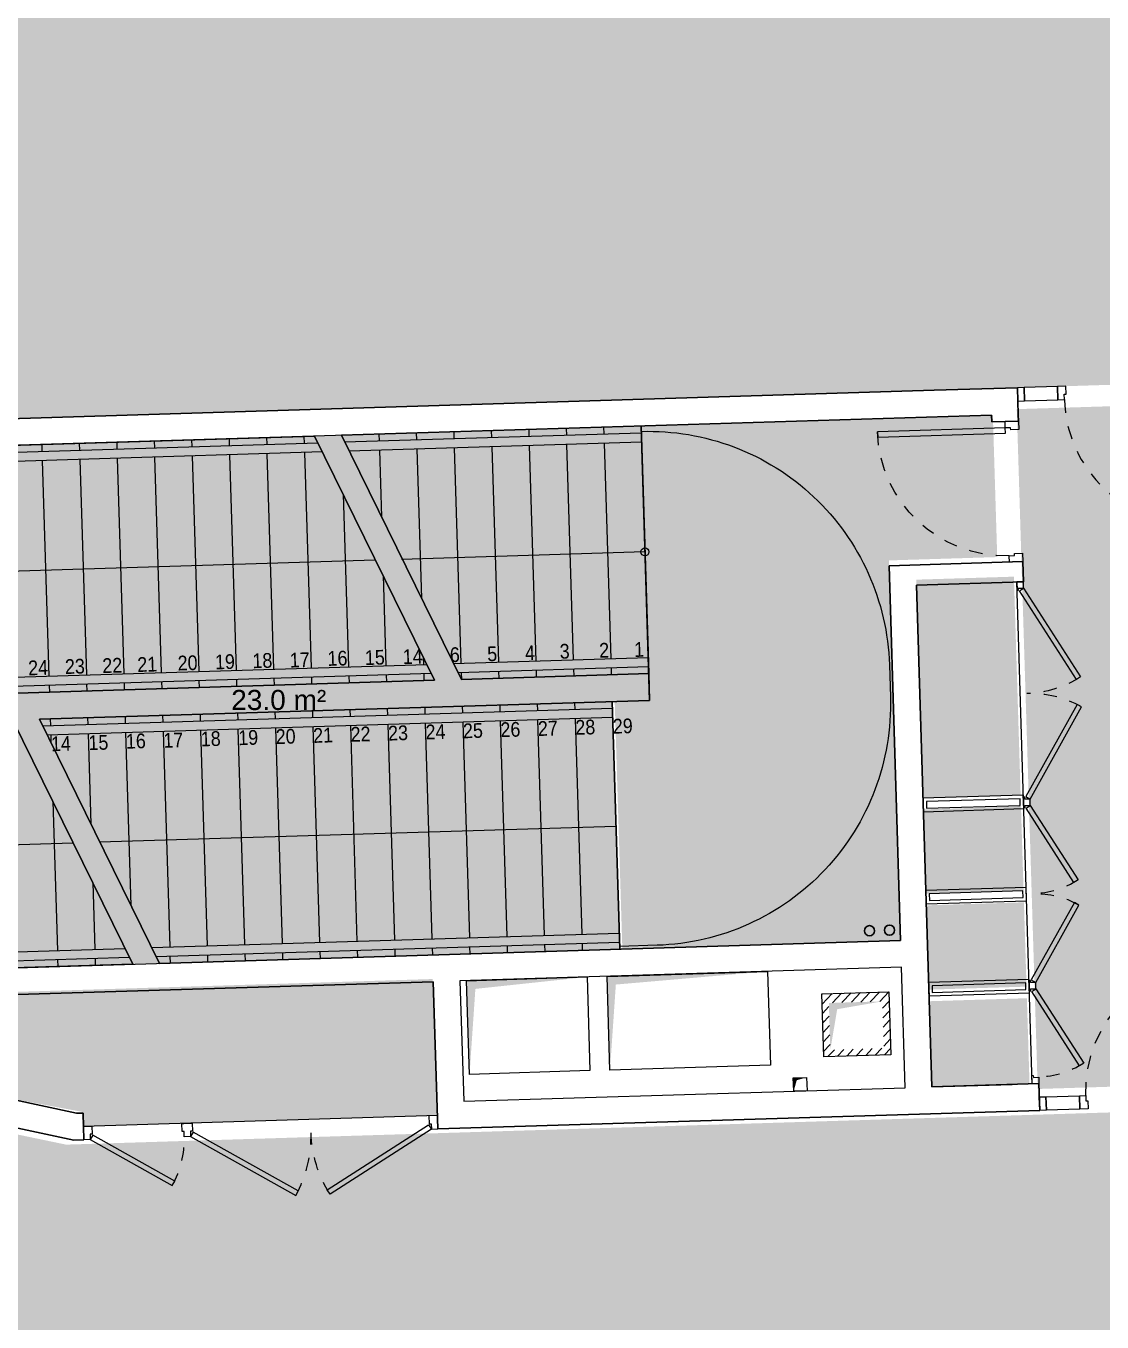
# Model space of a CAD drawing. Header units: metres. Extents: x 603172.4 to 603269.3, y 133210.7 to 133267.1.
# Drawn here: x 603207.98 to 603216.02, y 133249.71 to 133259.39 of the extents above; entities that cross this region are included whole.
import ezdxf
from ezdxf.enums import TextEntityAlignment as Align

# ---------------------------------------------------------------- set-up
doc = ezdxf.new("R2010")
doc.units = ezdxf.units.M
doc.linetypes.add('DGN Style 2', pattern=[0.1, 0.06, -0.04])
doc.layers.add('GEX_BAT_Archi', color=251, linetype='Continuous')
doc.layers.add('GEX_EDS_sdp_2-tremie_su', color=7, linetype='Continuous')
for name, color, linetype, true_color in [('GEX_EDS_sdp_2-tremie', 7, 'Continuous', 0xffff7f), ('GEX_EDS_su_bureau', 7, 'Continuous', 0xffdf7f), ('GEX_EDS_su_circ_gene', 7, 'Continuous', 0x33cc00), ('GEX_EDS_su_ltp', 7, 'Continuous', 0x7e87d7)]:
    doc.layers.add(name, color=color, linetype=linetype, true_color=true_color)
doc.styles.add('Style-isocp', font='isocp.shx')
doc.styles.add('SURF', font='swissl.ttf')

# ---------------------------------------------------------------- blocks, each defined once
blk = doc.blocks.new('CBP_SHG_POR_90')
at = {"layer": 'GEX_BAT_Archi', "extrusion": (0, 0, -1), "flags": 128}
for points in [[(-0.0475, 0.05), (-0.0475, 1.005), (-0.0875, 1.005), (-0.0875, 0.05), (-0.0475, 0.05)], [(-0.0625, 0.01), (-0.0475, 0.01), (-0.0475, 0.05), (0, 0.05), (0, -0.05), (-0.0625, -0.05), (-0.0625, 0.01)], [(-1.0025, 0.05), (-1.0025, 0.01), (-0.9875, 0.01), (-0.9875, -0.05), (-1.05, -0.05), (-1.05, 0.05), (-1.0025, 0.05)]]:
    blk.add_lwpolyline(points, close=True, dxfattribs=at)
at = {"layer": 'GEX_BAT_Archi', "linetype": 'DGN Style 2'}
blk.add_arc((0.0475, 0.05), 0.955, 0, 90, dxfattribs=at)
blk = doc.blocks.new('CBP_SHG_POR_90_1')
at = {"layer": 'GEX_BAT_Archi', "extrusion": (0, 0, -1), "flags": 128}
for points in [[(-0.0475, 0.05), (-0.0475, 1.005), (-0.0875, 1.005), (-0.0875, 0.05), (-0.0475, 0.05)], [(-0.0625, 0.01), (-0.0475, 0.01), (-0.0475, 0.05), (0, 0.05), (0, -0.05), (-0.0625, -0.05), (-0.0625, 0.01)], [(-1.0025, 0.05), (-1.0025, 0.01), (-0.9875, 0.01), (-0.9875, -0.05), (-1.05, -0.05), (-1.05, 0.05), (-1.0025, 0.05)]]:
    blk.add_lwpolyline(points, close=True, dxfattribs=at)
at = {"layer": 'GEX_BAT_Archi', "linetype": 'DGN Style 2'}
blk.add_arc((0.0475, 0.05), 0.955, 0, 90, dxfattribs=at)

msp = doc.modelspace()

# ---------------------------------------------------------------- hatches: boundary and pattern name
at = {"layer": 'GEX_BAT_Archi'}
h = msp.add_hatch(dxfattribs=at)
h.set_pattern_fill('HATCH', color=256, style=0, pattern_type=2)
h.set_pattern_definition([(46.765, (603214.202145, 133251.79218), (-0.0364276, 0.0342495), [])])
h.paths.add_polyline_path([(603213.9441, 133251.6952), (603214.4439, 133251.7106), (603214.4294, 133252.1805), (603213.9297, 133252.1651)])
h.paths.add_polyline_path([(603213.9926, 133251.7467), (603213.9818, 133252.0965), (603214.3816, 133252.1089), (603214.3924, 133251.759)], flags=16)
msp.add_hatch(color=256, dxfattribs=at).paths.add_polyline_path([(603213.9926, 133251.7467), (603213.9818, 133252.0965), (603214.3816, 133252.1089), (603214.0442, 133252.0502)])
at = {"layer": 'GEX_EDS_sdp_2-tremie'}
msp.add_hatch(color=256, dxfattribs=at).paths.add_polyline_path([(603212.4187, 133252.4987), (603212.3617, 133254.3479), (603212.6415, 133254.3565), (603212.5784, 133256.4055), (603206.7012, 133256.2244), (603206.7582, 133254.3753), (603206.4783, 133254.3666), (603206.5415, 133252.3176)])
at = {"layer": 'GEX_EDS_su_bureau'}
h = msp.add_hatch(color=256, dxfattribs=at)
h.dxf.hatch_style = 1
h.paths.add_polyline_path([(603204.0927, 133266.1988), (603204.0841, 133266.4786), (603200.7057, 133266.3745), (603200.7143, 133266.0946), (603200.0446, 133266.074), (603200.036, 133266.3539), (603196.6576, 133266.2498), (603196.6662, 133265.9699), (603195.9965, 133265.9493), (603195.9879, 133266.2291), (603192.6095, 133266.125), (603192.6182, 133265.8451), (603191.9485, 133265.8245), (603191.9398, 133266.1044), (603188.5615, 133266.0003), (603188.5701, 133265.7204), (603187.9004, 133265.6997), (603187.8918, 133265.9796), (603184.5134, 133265.8755), (603184.522, 133265.5956), (603183.8423, 133265.5747), (603183.8337, 133265.8546), (603180.4653, 133265.7507), (603180.4739, 133265.4709), (603179.7942, 133265.4499), (603179.7856, 133265.7298), (603177.5664, 133265.6614), (603177.6272, 133263.6873), (603177.9071, 133263.696), (603177.928, 133263.0163), (603177.6482, 133263.0077), (603177.7523, 133259.6293), (603178.0322, 133259.6379), (603178.0531, 133258.9582), (603177.7732, 133258.9496), (603177.8771, 133255.5812), (603178.1569, 133255.5898), (603178.1779, 133254.9101), (603177.898, 133254.9015), (603178.0018, 133251.5331), (603178.2817, 133251.5417), (603178.3023, 133250.8721), (603178.0224, 133250.8634), (603178.1266, 133247.485), (603178.4064, 133247.4937), (603178.4274, 133246.814), (603178.1475, 133246.8054), (603178.2513, 133243.437), (603178.5312, 133243.4456), (603178.5521, 133242.7659), (603178.2723, 133242.7573), (603178.3761, 133239.3889), (603178.6559, 133239.3975), (603178.6769, 133238.7178), (603178.397, 133238.7092), (603178.5008, 133235.3408), (603178.7807, 133235.3494), (603178.8016, 133234.6698), (603178.5218, 133234.6611), (603178.6256, 133231.2927), (603178.9054, 133231.3014), (603178.9261, 133230.6317), (603178.6462, 133230.623), (603178.6678, 133229.9234), (603178.9376, 133229.9317), (603178.9333, 133230.0716), (603183.2713, 133230.2053), (603183.2355, 133231.3648), (603190.1623, 133231.5782), (603190.1777, 133231.0785), (603190.9873, 133231.1034), (603191.0076, 133230.4437), (603194.356, 133230.5469), (603194.3491, 133230.4271), (603194.6, 133230.4349), (603194.6392, 133231.1094), (603194.3597, 133231.1257), (603194.3985, 133231.7946), (603194.6781, 133231.7783), (603194.8752, 133235.1726), (603194.5957, 133235.1888), (603194.6345, 133235.8577), (603194.914, 133235.8415), (603195.1106, 133239.2258), (603194.8311, 133239.242), (603194.8699, 133239.9109), (603195.1494, 133239.8946), (603195.346, 133243.2789), (603195.0665, 133243.2952), (603195.1059, 133243.974), (603195.3854, 133243.9578), (603195.4719, 133245.4464), (603196.6077, 133245.4814), (603196.5923, 133245.9811), (603197.262, 133246.0018), (603197.2774, 133245.502), (603200.6558, 133245.6061), (603200.6404, 133246.1059), (603201.32, 133246.1268), (603201.3354, 133245.6271), (603204.7235, 133245.7315), (603204.5875, 133250.1429), (603205.1241, 133250.0312), (603205.4562, 133251.627), (603204.5359, 133251.8185), (603204.3222, 133258.7523), (603205.2817, 133258.7819), (603205.2318, 133260.4011), (603204.2723, 133260.3715)])
edge = h.paths.add_edge_path(flags=16)
edge.add_arc((603200.5616, 133260.6624), 0.275, 0, 360)
h.paths.add_polyline_path([(603201.0392, 133258.7912), (603201.2295, 133252.6141), (603197.8468, 133253.3002), (603184.1533, 133252.8782), (603183.9873, 133258.2657)], flags=16)
h.paths.add_polyline_path([(603197.759, 133258.5851), (603197.9185, 133253.4075), (603195.8695, 133253.3444), (603195.7746, 133256.4229), (603196.6742, 133256.4506), (603196.6711, 133256.5506), (603195.7715, 133256.5229), (603195.7099, 133258.5219)], flags=0)
h.paths.add_polyline_path([(603197.8339, 133258.5874), (603199.3832, 133258.6351), (603199.4115, 133257.7155), (603197.8623, 133257.6678)], flags=0)
h.paths.add_polyline_path([(603199.4582, 133258.6374), (603200.9674, 133258.6839), (603201.1499, 133252.7619), (603198.4317, 133253.3133), (603199.6211, 133253.3499)], flags=0)
h.paths.add_polyline_path([(603195.5876, 133258.5181), (603195.6511, 133256.4591), (603194.008, 133256.2084), (603193.9384, 133258.4673)], flags=0)
edge = h.paths.add_edge_path(flags=16)
edge.add_arc((603192.4654, 133260.4129), 0.275, 0, 360)
h.paths.add_polyline_path([(603197.8648, 133257.5853), (603199.4141, 133257.6331), (603199.4424, 133256.7135), (603197.8931, 133256.6658)], flags=0)
h.paths.add_polyline_path([(603193.7961, 133258.4629), (603193.866, 133256.194), (603191.3562, 133255.8265), (603191.2773, 133258.3853)], flags=0)
h.paths.add_polyline_path([(603197.8957, 133256.5833), (603199.4449, 133256.6311), (603199.4733, 133255.7115), (603197.924, 133255.6637)], flags=0)
h.paths.add_polyline_path([(603195.3967, 133256.1946), (603195.482, 133253.4275), (603194.1327, 133253.3859), (603194.0525, 133255.9869)], flags=0)
edge = h.paths.add_edge_path(flags=0)
edge.add_arc((603200.7071, 133255.9396), 0.3, 0, 360)
h.paths.add_polyline_path([(603197.9266, 133255.5813), (603199.4758, 133255.629), (603199.5042, 133254.7095), (603197.9549, 133254.6617)], flags=0)
h.paths.add_polyline_path([(603191.2033, 133258.383), (603191.2702, 133256.214), (603189.6709, 133256.1648), (603189.6417, 133257.1143), (603188.0324, 133257.0647), (603187.9949, 133258.2841)], flags=0)
h.paths.add_polyline_path([(603193.8703, 133256.0541), (603193.8881, 133255.4793), (603191.3693, 133255.4017), (603191.3605, 133255.6866)], flags=0)
h.paths.add_polyline_path([(603197.9574, 133254.5793), (603199.5067, 133254.627), (603199.5427, 133253.4576), (603197.9935, 133253.4098)], flags=0)
h.paths.add_polyline_path([(603193.8742, 133255.2788), (603193.9328, 133253.3797), (603191.4339, 133253.3027), (603191.417, 133253.8524), (603191.2171, 133253.8463), (603191.234, 133253.2966), (603189.6248, 133253.247), (603189.5617, 133255.296), (603191.165, 133255.5355), (603191.1832, 133254.9458), (603191.3831, 133254.9519), (603191.3754, 133255.2018)], flags=0)
h.paths.add_polyline_path([(603200.2069, 133254.3033), (603200.6067, 133254.3156), (603200.6221, 133253.8159), (603200.2223, 133253.8036)], flags=0)
h.paths.add_polyline_path([(603200.2584, 133254.2549), (603200.5583, 133254.2641), (603200.5706, 133253.8643), (603200.2707, 133253.8551)], flags=0)
edge = h.paths.add_edge_path(flags=0)
edge.add_arc((603200.7903, 133253.2409), 0.3, 0, 360)
h.paths.add_polyline_path([(603189.2076, 133256.7537), (603189.2261, 133256.154), (603188.7263, 133256.1386), (603188.7078, 133256.7383)], flags=0)
h.paths.add_polyline_path([(603187.8949, 133258.2811), (603187.9365, 133256.9317), (603188.5562, 133256.9508), (603188.6397, 133254.2421), (603188.02, 133254.223), (603188.0545, 133253.1035), (603186.5952, 133253.0585), (603186.4356, 133258.2361)], flags=0)
h.paths.add_polyline_path([(603189.3561, 133254.3708), (603189.3622, 133254.171), (603189.1623, 133254.1648), (603189.1562, 133254.3646)], flags=0)
h.paths.add_polyline_path([(603186.3501, 133258.2335), (603186.3781, 133257.3239), (603184.8188, 133257.2758), (603184.7908, 133258.1854)], flags=0)
h.paths.add_polyline_path([(603189.4115, 133253.8707), (603189.4263, 133253.3909), (603189.1864, 133253.3835), (603189.1716, 133253.8633)], flags=0)
h.paths.add_polyline_path([(603186.381, 133257.2289), (603186.4091, 133256.3194), (603184.8498, 133256.2713), (603184.8218, 133257.1809)], flags=0)
h.paths.add_polyline_path([(603186.412, 133256.2244), (603186.44, 133255.3148), (603184.8808, 133255.2668), (603184.8527, 133256.1764)], flags=0)
edge = h.paths.add_edge_path(flags=16)
edge.add_arc((603184.3693, 133260.1633), 0.275, 0, 360)
h.paths.add_polyline_path([(603186.4429, 133255.2199), (603186.471, 133254.3103), (603184.9117, 133254.2623), (603184.8837, 133255.1718)], flags=0)
h.paths.add_polyline_path([(603184.7364, 133258.1837), (603184.896, 133253.0062), (603184.2463, 133252.9862), (603184.0867, 133258.1637)], flags=0)
h.paths.add_polyline_path([(603186.4739, 133254.2154), (603186.5096, 133253.0559), (603184.9504, 133253.0079), (603184.9146, 133254.1673)], flags=0)
edge = h.paths.add_edge_path(flags=0)
edge.add_arc((603184.5506, 133254.2786), 0.3, 0, 360)
edge = h.paths.add_edge_path(flags=16)
edge.add_arc((603188.8692, 133245.6275), 0.3, 0, 360)
edge = h.paths.add_edge_path(flags=16)
edge.add_arc((603184.8108, 133245.8359), 0.3, 0, 360)
edge = h.paths.add_edge_path(flags=16)
edge.add_arc((603188.5058, 133239.3559), 0.15, 0, 360)
edge = h.paths.add_edge_path(flags=16)
edge.add_arc((603185.0138, 133239.2483), 0.15, 0, 360)
h.paths.add_polyline_path([(603231.0027, 133265.6505), (603229.0785, 133265.8549), (603229.049, 133265.5764), (603228.3728, 133265.6483), (603228.4023, 133265.9267), (603225.0512, 133266.2826), (603225.0216, 133266.0042), (603224.3255, 133266.0781), (603224.3551, 133266.3565), (603220.9741, 133266.7156), (603220.9445, 133266.4372), (603220.2683, 133266.509), (603220.2979, 133266.7875), (603218.9051, 133266.9354), (603216.938, 133266.8748), (603216.9466, 133266.5949), (603216.2769, 133266.5743), (603216.27, 133266.8004), (603212.8799, 133266.7497), (603212.8885, 133266.4698), (603212.2188, 133266.4492), (603212.2102, 133266.7291), (603208.8218, 133266.6246), (603208.8305, 133266.3448), (603208.1608, 133266.3241), (603208.1521, 133266.604), (603204.7638, 133266.4996), (603204.7724, 133266.2197), (603204.1927, 133266.2018), (603204.3692, 133260.4746), (603205.3287, 133260.5041), (603205.3817, 133258.785), (603206.0714, 133258.8062), (603206.068, 133258.9162), (603206.1679, 133258.9192), (603206.1938, 133258.0796), (603205.0555, 133258.0446), (603205.1069, 133256.3753), (603224.7576, 133256.9809), (603224.6806, 133259.4798), (603228.0458, 133259.5835), (603228.5971, 133261.506), (603229.7218, 133261.1835)])
edge = h.paths.add_edge_path(flags=16)
edge.add_arc((603208.6577, 133260.9119), 0.275, 0, 360)
edge = h.paths.add_edge_path(flags=16)
edge.add_arc((603216.4348, 133261.7768), 0.275, 0, 360)
edge = h.paths.add_edge_path(flags=16)
edge.add_arc((603217.0345, 133261.7953), 0.275, 0, 360)
edge = h.paths.add_edge_path(flags=16)
edge.add_arc((603224.85, 133261.4109), 0.275, 0, 360)
h.paths.add_polyline_path([(603226.326, 133248.3255), (603226.0568, 133248.4027), (603226.978, 133251.615), (603208.2825, 133251.0388), (603205.5541, 133251.6066), (603205.222, 133250.0108), (603205.829, 133249.8845), (603205.8514, 133249.9922), (603205.9493, 133249.9718), (603205.9065, 133249.7662), (603204.6914, 133250.0191), (603204.808, 133246.2343), (603205.3703, 133246.2516), (603205.3857, 133245.7519), (603206.3665, 133245.7821), (603207.9511, 133245.4915), (603208.0987, 133244.2546), (603208.3768, 133244.2878), (603208.4562, 133243.6225), (603208.1781, 133243.5893), (603208.5799, 133240.2232), (603208.8579, 133240.2564), (603208.9373, 133239.5911), (603208.6593, 133239.558), (603209.061, 133236.1918), (603209.3391, 133236.225), (603209.4185, 133235.5597), (603209.1404, 133235.5266), (603209.5405, 133232.1747), (603209.8185, 133232.2079), (603209.828, 133232.1285), (603217.0658, 133232.3515), (603217.0735, 133232.1016), (603217.6932, 133232.1207), (603217.7214, 133231.207), (603221.1562, 133231.3128), (603221.4443, 133231.3017), (603221.8688, 133232.7819), (603221.5996, 133232.8591), (603221.7815, 133233.4935), (603222.0507, 133233.4164), (603222.9824, 133236.6654), (603222.7132, 133236.7426), (603222.8951, 133237.377), (603223.1643, 133237.2998), (603224.096, 133240.5489), (603223.8268, 133240.6261), (603224.0115, 133241.2701), (603224.2807, 133241.1929), (603225.2096, 133244.4324), (603224.9404, 133244.5096), (603225.1251, 133245.1536), (603225.3943, 133245.0764)])
edge = h.paths.add_edge_path(flags=16)
edge.add_arc((603213.207, 133244.774), 0.3, 0, 360)
edge = h.paths.add_edge_path(flags=16)
edge.add_arc((603217.2828, 133243.9992), 0.3, 0, 360)
edge = h.paths.add_edge_path(flags=16)
edge.add_arc((603221.3384, 133243.8799), 0.3, 0, 360)
edge = h.paths.add_edge_path(flags=16)
edge.add_arc((603216.3821, 133237.5137), 0.15, 0, 360)
h.paths.add_polyline_path([(603188.8443, 133256.2267), (603189.1026, 133256.2346), (603189.0893, 133256.6678), (603188.8309, 133256.6598)], flags=0)
h.paths.add_polyline_path([(603194.642, 133254.5708), (603194.9004, 133254.5787), (603194.887, 133255.0119), (603194.6287, 133255.0039)], flags=0)
h.paths.add_polyline_path([(603200.2918, 133253.8401), (603200.5502, 133253.8481), (603200.5368, 133254.2812), (603200.2785, 133254.2733)], flags=0)
h.paths.add_polyline_path([(603192.5314, 133254.0713), (603192.7898, 133254.0793), (603192.7764, 133254.5124), (603192.5181, 133254.5044)], flags=0)
h.paths.add_polyline_path([(603189.1763, 133253.4076), (603189.4346, 133253.4156), (603189.4213, 133253.8487), (603189.1629, 133253.8407)], flags=0)
h.paths.add_polyline_path([(603189.1365, 133254.0483), (603189.3949, 133254.0562), (603189.3815, 133254.4894), (603189.1232, 133254.4814)], flags=0)
at = {"layer": 'GEX_EDS_su_circ_gene'}
h = msp.add_hatch(color=256, dxfattribs=at)
h.dxf.hatch_style = 1
h.paths.add_polyline_path([(603247.8956, 133255.7431), (603246.3163, 133255.6944), (603246.3225, 133255.4945), (603245.4929, 133255.4689), (603245.5649, 133253.1301), (603245.7649, 133253.1362), (603245.7824, 133252.5665), (603246.682, 133252.5942), (603246.6644, 133253.1639), (603248.1637, 133253.2101), (603248.1298, 133254.3096), (603247.9399, 133254.3038)])
h.paths.add_polyline_path([(603250.6855, 133252.5418), (603250.749, 133250.4828), (603248.45, 133250.4119), (603248.4223, 133251.3115), (603249.2519, 133251.3371), (603249.2162, 133252.4965)])
h.paths.add_polyline_path([(603219.3416, 133251.5365), (603221.5905, 133251.6058), (603221.5462, 133253.0452), (603221.836, 133253.0541), (603221.8083, 133253.9537), (603221.5184, 133253.9447), (603221.4793, 133255.2141), (603221.7692, 133255.2231), (603221.7414, 133256.1226), (603221.4516, 133256.1137), (603221.4319, 133256.7534), (603219.1829, 133256.6841), (603219.2273, 133255.2448), (603218.9374, 133255.2358), (603218.9652, 133254.3363), (603219.255, 133254.3452), (603219.2941, 133253.0758), (603219.0043, 133253.0669), (603219.032, 133252.1673), (603219.3219, 133252.1762)])
h.paths.add_polyline_path([(603215.5423, 133251.4545), (603216.9516, 133251.4979), (603216.7952, 133256.5755), (603215.3858, 133256.532)])
h.paths.add_polyline_path([(603212.4387, 133252.4994), (603214.5177, 133252.5634), (603214.4302, 133255.4021), (603215.2398, 133255.427), (603215.2072, 133256.4865), (603212.5684, 133256.4052), (603212.6316, 133254.3562), (603212.3817, 133254.3485)])
h.paths.add_polyline_path([(603204.7223, 133252.2616), (603204.6022, 133256.1597), (603206.7112, 133256.2247), (603206.7682, 133254.3756), (603206.4883, 133254.3669), (603206.5515, 133252.3179)])
h.paths.add_polyline_path([(603189.5617, 133255.296), (603189.6248, 133253.247), (603191.234, 133253.2966), (603191.2171, 133253.8463), (603191.417, 133253.8524), (603191.3831, 133254.9519), (603191.1832, 133254.9458), (603191.165, 133255.5355)])
h.paths.add_polyline_path([(603188.9336, 133230.3798), (603189.9931, 133230.4125), (603189.9638, 133231.362), (603188.9043, 133231.3294)])
h.paths.add_polyline_path([(603209.6194, 133231.5653), (603209.6977, 133230.9097), (603210.0275, 133230.9198), (603210.0156, 133231.0195), (603210.9216, 133231.0474), (603210.892, 133232.007), (603209.8525, 133231.9749), (603209.8975, 133231.5984)])
at = {"layer": 'GEX_EDS_su_ltp'}
h = msp.add_hatch(color=256, dxfattribs=at)
h.dxf.hatch_style = 1
h.paths.add_polyline_path([(603250.586, 133255.7703), (603250.1062, 133255.7555), (603250.1293, 133255.0058), (603250.6091, 133255.0206)])
h.paths.add_polyline_path([(603250.0363, 133255.7533), (603249.3266, 133255.7315), (603249.3497, 133254.9818), (603250.0594, 133255.0037)])
h.paths.add_polyline_path([(603249.2566, 133255.7293), (603248.0872, 133255.6933), (603248.1103, 133254.9436), (603249.2797, 133254.9797)])
h.paths.add_polyline_path([(603223.6642, 133252.3301), (603221.855, 133252.2743), (603221.8741, 133251.6546), (603223.6833, 133251.7104)])
h.paths.add_polyline_path([(603222.3263, 133251.7535), (603221.9765, 133251.7428), (603221.9626, 133252.1925), (603222.3124, 133252.2033)], flags=16)
h.paths.add_polyline_path([(603222.2748, 133251.802), (603222.0249, 133251.7943), (603222.0141, 133252.1441), (603222.264, 133252.1518)], flags=0)
h.paths.add_polyline_path([(603229.1864, 133259.3166), (603228.5135, 133259.5095), (603228.6541, 133259.9998), (603229.327, 133259.8068), (603229.4378, 133260.1933), (603228.7073, 133260.4027), (603228.8478, 133260.893), (603229.5784, 133260.6835), (603229.6942, 133261.0874), (603228.6657, 133261.3823), (603228.122, 133259.4865), (603228.196, 133257.0869), (603228.5502, 133257.0978)])
h.paths.add_polyline_path([(603228.0221, 133259.4827), (603224.7836, 133259.3829), (603225.006, 133252.1663), (603225.5058, 133252.1817), (603225.5197, 133251.7319), (603226.3531, 133251.7576), (603226.9509, 133253.8425), (603227.2105, 133253.7681), (603227.6515, 133255.3061), (603228.0072, 133255.2041), (603228.4592, 133256.7806), (603227.5613, 133256.7529), (603227.6523, 133257.0701), (603228.096, 133257.0838)])
h.paths.add_polyline_path([(603200.9674, 133258.6839), (603199.4582, 133258.6374), (603199.6211, 133253.3499), (603198.4317, 133253.3133), (603201.1499, 133252.7619)])
h.paths.add_polyline_path([(603201.007, 133255.9489, -1), (603200.4073, 133255.9304, -1)], flags=16)
h.paths.add_polyline_path([(603200.6067, 133254.3156), (603200.6221, 133253.8159), (603200.2223, 133253.8036), (603200.2069, 133254.3033)], flags=16)
h.paths.add_polyline_path([(603200.5583, 133254.2641), (603200.5706, 133253.8643), (603200.2707, 133253.8551), (603200.2584, 133254.2549)], flags=0)
h.paths.add_polyline_path([(603201.0901, 133253.2501, -1), (603200.4904, 133253.2317, -1)], flags=16)
h.paths.add_polyline_path([(603193.8703, 133256.0541), (603191.3605, 133255.6866), (603191.3693, 133255.4017), (603193.8881, 133255.4793)])
h.paths.add_polyline_path([(603208.4031, 133251.1744), (603208.3997, 133251.2843), (603207.8463, 133251.3873), (603207.8219, 133252.1769), (603211.0204, 133252.2755), (603211.0518, 133251.256)])
h.paths.add_polyline_path([(603207.6607, 133251.4065), (603207.6378, 133252.1513), (603204.7285, 133252.0616), (603204.7299, 133252.0166)])
h.paths.add_polyline_path([(603214.6849, 133253.6291), (603215.4146, 133253.6516), (603215.3644, 133255.2808), (603214.6347, 133255.2583)])
h.paths.add_polyline_path([(603214.707, 133252.9128), (603215.4366, 133252.9353), (603215.4172, 133253.565), (603214.6876, 133253.5425)])
h.paths.add_polyline_path([(603214.7291, 133252.1964), (603215.4587, 133252.2188), (603215.4393, 133252.8485), (603214.7097, 133252.8261)])
h.paths.add_polyline_path([(603214.7515, 133251.4701), (603215.4811, 133251.4926), (603215.4614, 133252.1323), (603214.7317, 133252.1098)])
h.paths.add_polyline_path([(603200.2918, 133253.8401), (603200.5502, 133253.8481), (603200.5368, 133254.2812), (603200.2785, 133254.2733)], flags=8)
h.paths.add_polyline_path([(603222.0218, 133251.7536), (603222.2801, 133251.7615), (603222.2668, 133252.1947), (603222.0084, 133252.1867)], flags=8)
h.paths.add_polyline_path([(603184.2463, 133252.9862), (603184.896, 133253.0062), (603184.7364, 133258.1837), (603184.0867, 133258.1637)])
edge = h.paths.add_edge_path(flags=16)
edge.add_arc((603184.5506, 133254.2786), 0.3, 0, 360)

# ---------------------------------------------------------------- linework, layer by layer
at = {"layer": 'GEX_BAT_Archi'}
for p, q in [((603209.7797, 133256.3193), (603209.7813, 133256.2693)), ((603210.0596, 133256.3279), (603210.0611, 133256.2779)), ((603210.6193, 133256.3451), (603210.6209, 133256.2952)), ((603210.8992, 133256.3538), (603210.9007, 133256.3038)), ((603211.1791, 133256.3624), (603211.1806, 133256.3124)), ((603211.4589, 133256.371), (603211.4605, 133256.321)), ((603211.7388, 133256.3796), (603211.7403, 133256.3297)), ((603212.0187, 133256.3883), (603212.0202, 133256.3383)), ((603212.2985, 133256.3969), (603212.3001, 133256.3469)), ((603212.5784, 133256.4055), (603212.6354, 133254.5564)), ((603208.1005, 133256.2675), (603208.1021, 133256.2175)), ((603208.3804, 133256.2761), (603208.3819, 133256.2262)), ((603208.6603, 133256.2848), (603208.6618, 133256.2348)), ((603208.9401, 133256.2934), (603208.9417, 133256.2434)), ((603209.22, 133256.302), (603209.2215, 133256.252)), ((603209.4999, 133256.3106), (603209.5014, 133256.2607)), ((603210.623, 133256.2252), (603210.6383, 133255.7288)), ((603210.9029, 133256.2338), (603210.9372, 133255.121)), ((603211.1828, 133256.2424), (603211.2324, 133254.6332)), ((603211.4626, 133256.2511), (603211.5122, 133254.6418)), ((603211.7425, 133256.2597), (603211.7921, 133254.6505)), ((603212.0224, 133256.2683), (603212.072, 133254.6591)), ((603212.3022, 133256.2769), (603212.3518, 133254.6677)), ((603208.1042, 133256.1476), (603208.1538, 133254.5383)), ((603208.3841, 133256.1562), (603208.4337, 133254.547)), ((603208.664, 133256.1648), (603208.7135, 133254.5556)), ((603208.9438, 133256.1734), (603208.9934, 133254.5642)), ((603209.2237, 133256.1821), (603209.2733, 133254.5728)), ((603209.5036, 133256.1907), (603209.5532, 133254.5815)), ((603209.7834, 133256.1993), (603209.833, 133254.5901)), ((603210.0633, 133256.2079), (603210.1129, 133254.5987)), ((603210.353, 133255.8962), (603210.3928, 133254.6073)), ((603212.6074, 133255.466), (603210.7882, 133255.4099)), ((603210.5883, 133255.4037), (603206.7301, 133255.2848)), ((603210.6519, 133255.2885), (603210.6726, 133254.616)), ((603210.9508, 133254.6807), (603210.9525, 133254.6246)), ((603211.7942, 133254.5805), (603211.7958, 133254.5305)), ((603212.0741, 133254.5891), (603212.0757, 133254.5391)), ((603212.354, 133254.5977), (603212.3555, 133254.5478)), ((603208.7157, 133254.4856), (603208.7172, 133254.4356)), ((603208.9956, 133254.4942), (603208.9971, 133254.4443)), ((603209.2754, 133254.5029), (603209.277, 133254.4529)), ((603209.5553, 133254.5115), (603209.5568, 133254.4615)), ((603209.8352, 133254.5201), (603209.8367, 133254.4701)), ((603210.115, 133254.5287), (603210.1166, 133254.4788)), ((603210.3949, 133254.5374), (603210.3964, 133254.4874)), ((603210.6748, 133254.546), (603210.6763, 133254.496)), ((603210.9546, 133254.5546), (603210.9562, 133254.5046)), ((603211.2345, 133254.5632), (603211.236, 133254.5133)), ((603211.5144, 133254.5719), (603211.5159, 133254.5219)), ((603208.156, 133254.4684), (603208.1575, 133254.4184)), ((603208.4358, 133254.477), (603208.4374, 133254.427)), ((603210.4026, 133254.2875), (603210.4041, 133254.2375)), ((603210.6825, 133254.2961), (603210.684, 133254.2461)), ((603210.9623, 133254.3047), (603210.9639, 133254.2548)), ((603211.2422, 133254.3134), (603211.2438, 133254.2634)), ((603211.5221, 133254.322), (603211.5236, 133254.272)), ((603211.8019, 133254.3306), (603211.8035, 133254.2806)), ((603212.0818, 133254.3392), (603212.0834, 133254.2893)), ((603212.3617, 133254.3479), (603212.4187, 133252.4987)), ((603208.1637, 133254.2185), (603208.1652, 133254.1685)), ((603208.4435, 133254.2271), (603208.4451, 133254.1771)), ((603208.7234, 133254.2357), (603208.7249, 133254.1858)), ((603209.0033, 133254.2444), (603209.0048, 133254.1944)), ((603209.2831, 133254.253), (603209.2847, 133254.203)), ((603209.563, 133254.2616), (603209.5645, 133254.2116)), ((603209.8429, 133254.2702), (603209.8444, 133254.2203)), ((603210.1227, 133254.2789), (603210.1243, 133254.2289)), ((603211.2459, 133254.1934), (603211.2955, 133252.5842)), ((603211.5258, 133254.202), (603211.5754, 133252.5928)), ((603211.8056, 133254.2107), (603211.8552, 133252.6014)), ((603212.0855, 133254.2193), (603212.1351, 133252.6101)), ((603208.1674, 133254.0985), (603208.1691, 133254.0424)), ((603208.4472, 133254.1072), (603208.468, 133253.4346)), ((603208.7271, 133254.1158), (603208.7669, 133252.8245)), ((603209.007, 133254.1244), (603209.0566, 133252.5152)), ((603209.2868, 133254.133), (603209.3364, 133252.5238)), ((603209.5667, 133254.1417), (603209.6163, 133252.5324)), ((603209.8466, 133254.1503), (603209.8962, 133252.5411)), ((603210.1264, 133254.1589), (603210.176, 133252.5497)), ((603210.4063, 133254.1675), (603210.4559, 133252.5583)), ((603210.6862, 133254.1762), (603210.7358, 133252.5669)), ((603210.966, 133254.1848), (603211.0156, 133252.5756)), ((603208.1827, 133253.6021), (603208.217, 133252.4893)), ((603208.5322, 133253.2994), (603212.3903, 133253.4183)), ((603206.5131, 133253.2372), (603208.3323, 133253.2932)), ((603208.4815, 133252.9944), (603208.4968, 133252.4979)), ((603209.3386, 133252.4538), (603209.3401, 133252.4039)), ((603209.6185, 133252.4625), (603209.62, 133252.4125)), ((603209.8983, 133252.4711), (603209.8999, 133252.4211)), ((603210.1782, 133252.4797), (603210.1797, 133252.4297)), ((603210.4581, 133252.4883), (603210.4596, 133252.4384)), ((603210.7379, 133252.497), (603210.7395, 133252.447)), ((603211.0178, 133252.5056), (603211.0193, 133252.4556)), ((603211.2977, 133252.5142), (603211.2992, 133252.4642)), ((603211.5775, 133252.5228), (603211.5791, 133252.4729)), ((603211.8574, 133252.5315), (603211.8589, 133252.4815)), ((603212.1373, 133252.5401), (603212.1388, 133252.4901)), ((603212.6979, 133252.5274), (603212.418, 133252.5187)), ((603208.2191, 133252.4193), (603208.2207, 133252.3694)), ((603208.499, 133252.428), (603208.5005, 133252.378)), ((603209.0587, 133252.4452), (603209.0603, 133252.3952))]:
    msp.add_line(p, q, dxfattribs=at)
at = {"layer": 'GEX_BAT_Archi', "linetype": 'Continuous', "lineweight": 0, "ltscale": 1.25}
for p, q in [((603215.5011, 133251.4932), (603215.3856, 133255.2414)), ((603211.0563, 133251.2562), (603208.4126, 133251.1746))]:
    msp.add_line(p, q, dxfattribs=at)
at = {"layer": 'GEX_BAT_Archi', "flags": 128}
for points in [[(603204.3961, 133256.3534), (603214.7688, 133256.6731), (603215.3909, 133256.6923), (603215.3971, 133256.4924), (603215.3986, 133256.4424), (603215.1987, 133256.4362), (603215.1972, 133256.4862), (603210.3395, 133256.3365), (603211.236, 133254.5133), (603212.6354, 133254.5564), (603212.6415, 133254.3565), (603208.0837, 133254.216), (603208.9803, 133252.3928), (603214.5177, 133252.5634), (603214.4314, 133255.3621), (603215.4309, 133255.3929), (603215.4356, 133255.243), (603214.6359, 133255.2183), (603214.7515, 133251.4701), (603215.5511, 133251.4947), (603215.5572, 133251.2948), (603211.0594, 133251.1562), (603211.0255, 133252.2557), (603207.8371, 133252.1574)], [(603206.4783, 133254.3666), (603211.0361, 133254.5071), (603210.1396, 133256.3303), (603204.6022, 133256.1597)], [(603210.3637, 133256.2872), (603212.5799, 133256.3555), (603212.5821, 133256.2856), (603210.3976, 133256.2182)], [(603210.1977, 133256.2121), (603206.7049, 133256.1044), (603206.7027, 133256.1744), (603210.1638, 133256.2811)], [(603211.1779, 133254.6315), (603212.6317, 133254.6763), (603212.6338, 133254.6064), (603211.2118, 133254.5625)], [(603211.0119, 133254.5564), (603206.7566, 133254.4252), (603206.7545, 133254.4952), (603210.978, 133254.6254)], [(603208.1079, 133254.1667), (603212.3632, 133254.2979), (603212.3654, 133254.2279), (603208.1419, 133254.0978)], [(603204.7223, 133252.2615), (603208.7804, 133252.3866), (603207.8838, 133254.2099)], [(603208.9218, 133252.511), (603212.415, 133252.6187), (603212.4171, 133252.5487), (603208.9561, 133252.442)], [(603208.7562, 133252.4359), (603206.5399, 133252.3676), (603206.5378, 133252.4376), (603208.7219, 133252.5049)], [(603207.8611, 133251.3799), (603208.3594, 133251.2731), (603208.4095, 133251.2746), (603208.4157, 133251.0747), (603208.3413, 133251.0725), (603208.3413, 133251.0725), (603208.3413, 133251.0725), (603208.3413, 133251.0725), (603206.9913, 133251.362)]]:
    msp.add_lwpolyline(points, dxfattribs=at)
at = {"layer": 'GEX_BAT_Archi', "ltscale": 120, "flags": 128}
for points in [[(603207.8371, 133252.1574), (603211.0255, 133252.2557), (603211.0594, 133251.1562), (603215.5572, 133251.2948), (603215.5511, 133251.4947), (603214.7515, 133251.4701), (603214.6359, 133255.2183), (603215.4356, 133255.243), (603215.4309, 133255.3929), (603214.4314, 133255.3621), (603214.5177, 133252.5634), (603208.9803, 133252.3928), (603208.0837, 133254.216), (603212.6415, 133254.3565), (603212.6354, 133254.5564), (603211.236, 133254.5133), (603210.3395, 133256.3365), (603215.1972, 133256.4862), (603215.1987, 133256.4362), (603215.3986, 133256.4424), (603215.3971, 133256.4924), (603215.3909, 133256.6923), (603215.3909, 133256.6923), (603214.7688, 133256.6731), (603204.3961, 133256.3534)], [(603204.6022, 133256.1597), (603210.1396, 133256.3303), (603211.0361, 133254.5071), (603206.4783, 133254.3666)], [(603207.8838, 133254.2099), (603208.7804, 133252.3866), (603204.7223, 133252.2615)], [(603206.9913, 133251.362), (603208.3413, 133251.0725), (603208.4157, 133251.0747), (603208.4095, 133251.2746), (603208.3594, 133251.2731), (603207.8611, 133251.3799)]]:
    msp.add_lwpolyline(points, dxfattribs=at)
at = {"layer": 'GEX_BAT_Archi', "linetype": 'Continuous', "flags": 128}
for points in [[(603207.8371, 133252.1574), (603211.0255, 133252.2557), (603211.0594, 133251.1562), (603215.5572, 133251.2948), (603215.5511, 133251.4947), (603214.7515, 133251.4701), (603214.6359, 133255.2183), (603215.4356, 133255.243), (603215.4309, 133255.3929), (603214.4314, 133255.3621), (603214.5177, 133252.5634), (603208.9803, 133252.3928), (603208.0837, 133254.216), (603212.6415, 133254.3565), (603212.6354, 133254.5564), (603211.236, 133254.5133), (603210.3395, 133256.3365), (603215.1972, 133256.4862), (603215.1987, 133256.4362), (603215.3986, 133256.4424), (603215.3971, 133256.4924), (603215.3909, 133256.6923), (603214.7688, 133256.6731), (603204.3961, 133256.3534)], [(603204.6022, 133256.1597), (603210.1396, 133256.3303), (603211.0361, 133254.5071), (603206.4783, 133254.3666)], [(603207.8838, 133254.2099), (603208.7804, 133252.3866), (603204.7223, 133252.2615)], [(603206.9913, 133251.362), (603208.3413, 133251.0725), (603208.4157, 133251.0747), (603208.4095, 133251.2746), (603208.3594, 133251.2731), (603207.8611, 133251.3799)]]:
    msp.add_lwpolyline(points, dxfattribs=at)
at = {"layer": 'GEX_BAT_Archi', "flags": 128}
for points in [[(603215.3909, 133256.6923), (603215.394, 133256.5923), (603215.444, 133256.5939), (603215.4409, 133256.6938), (603215.3909, 133256.6923)], [(603215.4409, 133256.6938), (603215.444, 133256.5939), (603215.6938, 133256.6016), (603215.6908, 133256.7015), (603215.4409, 133256.6938)], [(603215.3975, 133255.1793), (603215.397, 133255.1943), (603215.437, 133255.1955), (603215.4356, 133255.243), (603215.3856, 133255.2414), (603215.3876, 133255.179), (603215.3975, 133255.1793)], [(603215.4347, 133253.6484), (603214.685, 133253.6253), (603214.6881, 133253.5254), (603215.4378, 133253.5485), (603215.4347, 133253.6484)], [(603215.4105, 133253.6227), (603214.7108, 133253.6011), (603214.7123, 133253.5511), (603215.412, 133253.5727), (603215.4105, 133253.6227)], [(603215.4559, 133252.9599), (603214.7063, 133252.9368), (603214.7093, 133252.8369), (603215.459, 133252.86), (603215.4559, 133252.9599)], [(603215.4317, 133252.9342), (603214.732, 133252.9126), (603214.7336, 133252.8626), (603215.4333, 133252.8842), (603215.4317, 133252.9342)], [(603211.2254, 133252.2619), (603211.2531, 133251.3623), (603214.5516, 133251.4639), (603214.5238, 133252.3635), (603211.2254, 133252.2619)], [(603211.2254, 133252.2619), (603211.2531, 133251.3623), (603214.5516, 133251.4639), (603214.5238, 133252.3635), (603211.2254, 133252.2619)], [(603211.2754, 133252.2634), (603212.1749, 133252.2911), (603212.1965, 133251.5914), (603211.2969, 133251.5637), (603211.2754, 133252.2634)], [(603212.3249, 133252.2957), (603213.5243, 133252.3327), (603213.5459, 133251.633), (603212.3464, 133251.596), (603212.3249, 133252.2957)], [(603215.4771, 133252.2728), (603214.7274, 133252.2497), (603214.7305, 133252.1498), (603215.4802, 133252.1729), (603215.4771, 133252.2728)], [(603213.9297, 133252.1651), (603214.4294, 133252.1805), (603214.4439, 133251.7106), (603213.9441, 133251.6952), (603213.9297, 133252.1651)], [(603215.4529, 133252.2471), (603214.7532, 133252.2255), (603214.7547, 133252.1755), (603215.4544, 133252.1971), (603215.4529, 133252.2471)], [(603214.7515, 133251.4701), (603215.3512, 133251.4886), (603215.3512, 133251.4886), (603214.7515, 133251.4701), (603214.7515, 133251.4701)], [(603215.5092, 133251.556), (603215.5096, 133251.541), (603215.5496, 133251.5422), (603215.5511, 133251.4947), (603215.5011, 133251.4932), (603215.4992, 133251.5557), (603215.5092, 133251.556)], [(603215.5572, 133251.2948), (603215.5542, 133251.3948), (603215.6041, 133251.3963), (603215.6072, 133251.2964), (603215.5572, 133251.2948)], [(603215.6072, 133251.2964), (603215.6041, 133251.3963), (603215.854, 133251.404), (603215.8571, 133251.3041), (603215.6072, 133251.2964)], [(603209.2265, 133251.1398), (603209.2115, 133251.1393), (603209.2128, 133251.0993), (603209.1653, 133251.0979), (603209.164, 133251.1378), (603209.149, 133251.1374), (603209.1472, 133251.1973), (603209.1622, 133251.1978), (603209.2247, 133251.1997), (603209.2265, 133251.1398)], [(603210.9957, 133251.1943), (603211.0107, 133251.1947), (603211.0119, 133251.1548), (603211.0594, 133251.1562), (603211.0563, 133251.2562), (603210.9938, 133251.2543), (603210.9957, 133251.1943)], [(603208.4769, 133251.1167), (603208.4619, 133251.1162), (603208.4631, 133251.0762), (603208.4157, 133251.0748), (603208.4126, 133251.1747), (603208.4751, 133251.1766), (603208.4769, 133251.1167)]]:
    msp.add_lwpolyline(points, close=True, dxfattribs=at)
msp.add_lwpolyline([(603212.5796, 133256.3655, -0.414214), (603214.4342, 133254.6218), (603214.4416, 133254.3819, -0.414214), (603212.6979, 133252.5274)], format="xyb", dxfattribs=at)
at = {"layer": 'GEX_BAT_Archi', "ltscale": 0.922188, "flags": 128}
for points in [[(603215.437, 133255.1954), (603215.8632, 133254.5325), (603215.8312, 133254.5119), (603215.405, 133255.1748), (603215.437, 133255.1954)], [(603215.4856, 133253.6199), (603215.8702, 133254.3078), (603215.837, 133254.3264), (603215.4524, 133253.6384), (603215.4856, 133253.6199)], [(603215.487, 133253.5724), (603215.8446, 133253.0162), (603215.8126, 133252.9956), (603215.455, 133253.5518), (603215.487, 133253.5724)], [(603215.5278, 133252.2506), (603215.8504, 133252.8277), (603215.8172, 133252.8463), (603215.4946, 133252.2692), (603215.5278, 133252.2506)], [(603215.5292, 133252.2031), (603215.8868, 133251.6469), (603215.8548, 133251.6264), (603215.4972, 133252.1825), (603215.5292, 133252.2031)], [(603208.4631, 133251.0762), (603209.076, 133250.7336), (603209.0945, 133250.7668), (603208.4817, 133251.1094), (603208.4631, 133251.0762)], [(603209.2128, 133251.0993), (603209.9983, 133250.6601), (603210.0169, 133250.6933), (603209.2313, 133251.1325), (603209.2128, 133251.0993)], [(603211.0119, 133251.1548), (603210.2549, 133250.668), (603210.2343, 133250.7), (603210.9913, 133251.1868), (603211.0119, 133251.1548)]]:
    msp.add_lwpolyline(points, close=True, dxfattribs=at)
at = {"layer": 'GEX_BAT_Archi', "ltscale": 1.25, "flags": 128}
for points in [[(603215.4371, 133253.5709), (603215.4376, 133253.5559), (603215.4475, 133253.5562), (603215.4471, 133253.5712), (603215.487, 133253.5724), (603215.4856, 133253.6199), (603215.4456, 133253.6186), (603215.4451, 133253.6336), (603215.4352, 133253.6333), (603215.4357, 133253.6183), (603215.4371, 133253.5709)], [(603215.4793, 133252.2016), (603215.4798, 133252.1866), (603215.4897, 133252.1869), (603215.4893, 133252.2019), (603215.5292, 133252.2031), (603215.5278, 133252.2506), (603215.4878, 133252.2494), (603215.4873, 133252.2644), (603215.4774, 133252.2641), (603215.4779, 133252.2491), (603215.4793, 133252.2016)], [(603213.719, 133251.4383), (603213.716, 133251.5382), (603213.8159, 133251.5413), (603213.819, 133251.4413), (603213.719, 133251.4383)]]:
    msp.add_lwpolyline(points, close=True, dxfattribs=at)
at = {"layer": 'GEX_BAT_Archi'}
msp.add_circle((603212.6074, 133255.466), 0.03, dxfattribs=at)
at = {"layer": 'GEX_BAT_Archi', "linetype": 'Continuous', "lineweight": 30}
for centre in [(603214.2853, 133252.6365), (603214.4352, 133252.6409)]:
    msp.add_circle(centre, 0.038, dxfattribs=at)
at = {"layer": 'GEX_BAT_Archi', "linetype": 'DGN Style 2', "extrusion": (0, 0, -1)}
for centre, radius, start, end in [((-603215.437, 133255.1954), 0.7881, 237.26141, 268.2348), ((-603215.487, 133253.5724), 0.6612, 237.26141, 268.2348), ((-603215.5292, 133252.2031), 0.6612, 237.26141, 268.2348), ((-603211.0119, 133251.1548), 0.9, 327.26141, 358.2348)]:
    msp.add_arc(centre, radius, start, end, dxfattribs=at)
at = {"layer": 'GEX_BAT_Archi', "linetype": 'DGN Style 2'}
for centre, radius, start, end in [((603215.4856, 133253.6199), 0.7882, 60.7918, 91.76519), ((603215.5278, 133252.2506), 0.6612, 60.7918, 91.76519), ((603208.4656, 133251.0763), 0.7, 330.688, 1.76519), ((603209.2128, 133251.0993), 0.9, 330.7918, 1.76519)]:
    msp.add_arc(centre, radius, start, end, dxfattribs=at)
at = {"layer": 'GEX_BAT_Archi'}
for points in [[(603210.9398, 133255.5038), (603210.9453, 133255.3255), (603210.7882, 133255.4099)], [(603213.719, 133251.4383), (603213.716, 133251.5382), (603213.7416, 133251.5198), (603213.8159, 133251.5413)]]:
    msp.add_solid(points, dxfattribs=at)
at = {"layer": 'GEX_BAT_Archi', "extrusion": (0, 0, -1)}
for points in [[(-603212.2332, 133253.5027), (-603212.2387, 133253.3244), (-603212.3903, 133253.4183)], [(-603208.1752, 133253.3776), (-603208.1807, 133253.1994), (-603208.3323, 133253.2932)], [(-603211.2969, 133251.5637), (-603211.2754, 133252.2634), (-603211.3406, 133252.202), (-603212.1749, 133252.2911)], [(-603212.3464, 133251.596), (-603212.3249, 133252.2957), (-603212.3901, 133252.2344), (-603213.5243, 133252.3326)]]:
    msp.add_solid(points, dxfattribs=at)
at = {"layer": 'GEX_EDS_sdp_2-tremie'}
msp.add_lwpolyline([(603212.4187, 133252.4987), (603212.3617, 133254.3479), (603212.6415, 133254.3565), (603212.5784, 133256.4055), (603206.7012, 133256.2244), (603206.7582, 133254.3753), (603206.4783, 133254.3666), (603206.5415, 133252.3176)], close=True, dxfattribs=at)

# ---------------------------------------------------------------- block references
at = {"layer": 'GEX_BAT_Archi', "rotation": 181.7651945936903}
msp.add_blockref('CBP_SHG_POR_90_1', (603216.7418, 133256.6839), dxfattribs=at)
at = {"layer": 'GEX_BAT_Archi', "extrusion": (0, 0, -1)}
for name, p, rotation in [('CBP_SHG_POR_90', (-603215.3486, 133256.4409), 268.2348053911085), ('CBP_SHG_POR_90_1', (-603216.9051, 133251.3864), 358.2348054087457)]:
    msp.add_blockref(name, p, dxfattribs=dict(at, rotation=rotation))

# ---------------------------------------------------------------- texts
at = {"layer": 'GEX_BAT_Archi', "char_height": 0.11, "rotation": 1.76519, "line_spacing_factor": 0.72, "style": 'Style-isocp'}
for s, insert, attachment_point in [('\\fAkkurat|b0|i0|c00|p7;\\H1x;\\W0.909091;3', (603212.0466, 133254.6683), 9), ('\\fAkkurat|b0|i0|c00|p7;\\H1x;\\W0.909091;2', (603212.3416, 133254.6774), 9), ('\\fAkkurat|b0|i0|c00|p7;\\H1x;\\W0.909091;1', (603212.603, 133254.6832), 9), ('\\fAkkurat|b0|i0|c00|p7;\\H1x;\\W0.909091;22', (603208.7033, 133254.5653), 9), ('\\fAkkurat|b0|i0|c00|p7;\\H1x;\\W0.909091;21', (603208.9646, 133254.5733), 9), ('\\fAkkurat|b0|i0|c00|p7;\\H1x;\\W0.909091;20', (603209.2662, 133254.5826), 9), ('\\fAkkurat|b0|i0|c00|p7;\\H1x;\\W0.909091;19', (603209.5451, 133254.5912), 9), ('\\fAkkurat|b0|i0|c00|p7;\\H1x;\\W0.909091;18', (603209.825, 133254.5998), 9), ('\\fAkkurat|b0|i0|c00|p7;\\H1x;\\W0.909091;17', (603210.1036, 133254.6062), 9), ('\\fAkkurat|b0|i0|c00|p7;\\H1x;\\W0.909091;16', (603210.3861, 133254.6171), 9), ('\\fAkkurat|b0|i0|c00|p7;\\H1x;\\W0.909091;15', (603210.6654, 133254.6235), 9), ('\\fAkkurat|b0|i0|c00|p7;\\H1x;\\W0.909091;14', (603210.9479, 133254.6322), 9), ('\\fAkkurat|b0|i0|c00|p7;\\H1x;\\W0.909091;6', (603211.2257, 133254.643), 9), ('\\fAkkurat|b0|i0|c00|p7;\\H1x;\\W0.909091;5', (603211.505, 133254.6494), 9), ('\\fAkkurat|b0|i0|c00|p7;\\H1x;\\W0.909091;4', (603211.7874, 133254.6581), 9), ('\\fAkkurat|b0|i0|c00|p7;\\H1x;\\W0.909091;24', (603208.1491, 133254.5482), 9), ('\\fAkkurat|b0|i0|c00|p7;\\H1x;\\W0.909091;23', (603208.4241, 133254.5567), 9), ('\\fAkkurat|b0|i0|c00|p7;\\H1x;\\W0.909091;26', (603211.5261, 133254.192), 1), ('\\fAkkurat|b0|i0|c00|p7;\\H1x;\\W0.909091;27', (603211.8059, 133254.2007), 1), ('\\fAkkurat|b0|i0|c00|p7;\\H1x;\\W0.909091;28', (603212.0858, 133254.2093), 1), ('\\fAkkurat|b0|i0|c00|p7;\\H1x;\\W0.909091;29', (603212.3657, 133254.2179), 1), ('\\fAkkurat|b0|i0|c00|p7;\\H1x;\\W0.909091;15', (603208.4476, 133254.0949), 1), ('\\fAkkurat|b0|i0|c00|p7;\\H1x;\\W0.909091;16', (603208.7274, 133254.1058), 1), ('\\fAkkurat|b0|i0|c00|p7;\\H1x;\\W0.909091;17', (603209.0073, 133254.1122), 1), ('\\fAkkurat|b0|i0|c00|p7;\\H1x;\\W0.909091;18', (603209.2871, 133254.123), 1), ('\\fAkkurat|b0|i0|c00|p7;\\H1x;\\W0.909091;19', (603209.567, 133254.1317), 1), ('\\fAkkurat|b0|i0|c00|p7;\\H1x;\\W0.909091;20', (603209.8469, 133254.1403), 1), ('\\fAkkurat|b0|i0|c00|p7;\\H1x;\\W0.909091;21', (603210.1267, 133254.1489), 1), ('\\fAkkurat|b0|i0|c00|p7;\\H1x;\\W0.909091;22', (603210.4066, 133254.1575), 1), ('\\fAkkurat|b0|i0|c00|p7;\\H1x;\\W0.909091;23', (603210.6865, 133254.1662), 1), ('\\fAkkurat|b0|i0|c00|p7;\\H1x;\\W0.909091;24', (603210.9663, 133254.1748), 1), ('\\fAkkurat|b0|i0|c00|p7;\\H1x;\\W0.909091;25', (603211.2462, 133254.1834), 1), ('\\fAkkurat|b0|i0|c00|p7;\\H1x;\\W0.909091;14', (603208.1677, 133254.0863), 1)]:
    msp.add_mtext(s, dxfattribs=dict(at, insert=insert, attachment_point=attachment_point))
at = {"layer": 'GEX_EDS_sdp_2-tremie_su', "style": 'SURF'}
msp.add_text('23.0 m²', height=0.15, dxfattribs=at).set_placement((603209.8712, 133254.36), align=Align.MIDDLE_CENTER)
msp.add_text('23.0 m²', height=0.15, dxfattribs=at).set_placement((603209.8712, 133254.36), align=Align.MIDDLE_CENTER)

doc.saveas('drawing.dxf')
